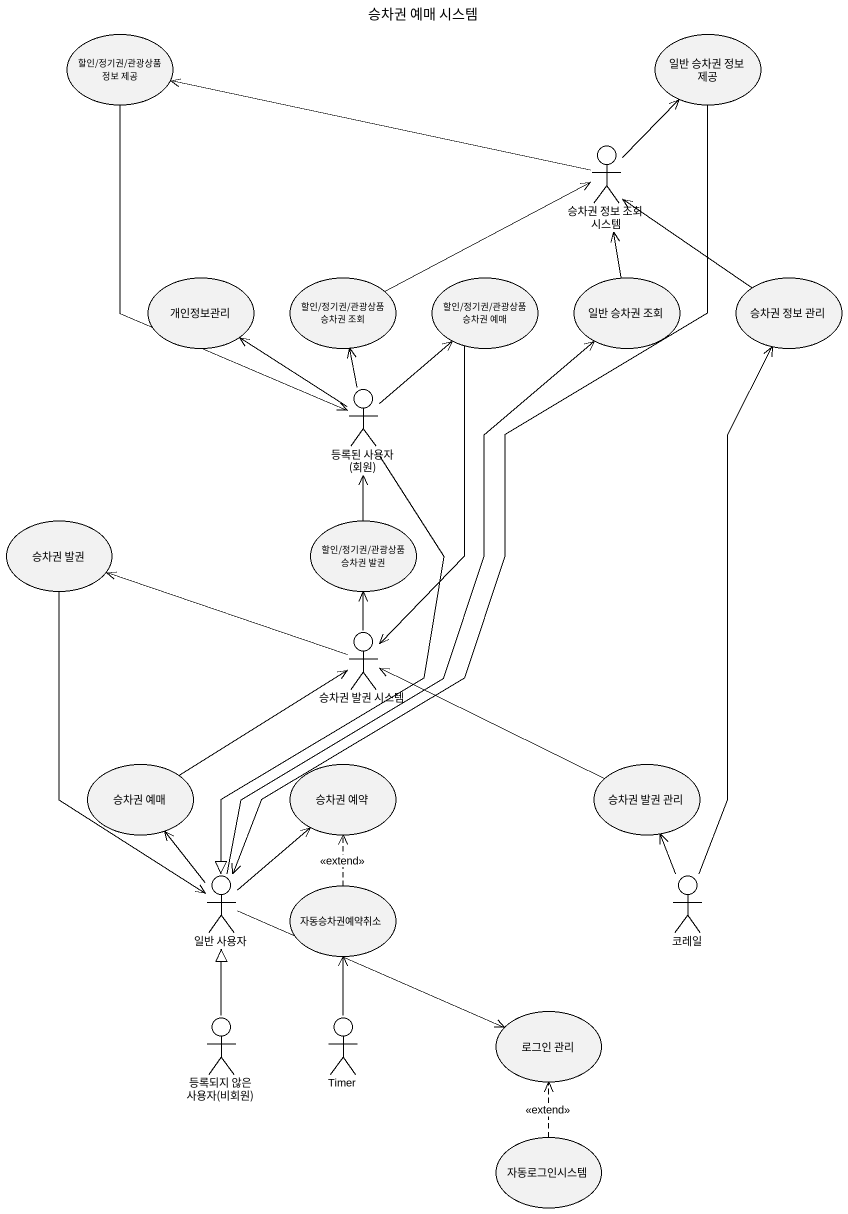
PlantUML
@startuml
title 승차권 예매 시스템
usecase "할인/정기권/관광상품 정보 제공" as 할인_정기권_관광상품_정보_제공
usecase "일반 승차권 정보 제공" as 일반_승차권_정보_제공
actor "승차권 정보 조회 시스템" as 승차권_정보_조회_시스템
usecase 개인정보관리
usecase "할인/정기권/관광상품 승차권 조회" as 할인_정기권_관광상품_승차권_조회
usecase "할인/정기권/관광상품 승차권 예매" as 할인_정기권_관광상품_승차권_예매
usecase "일반 승차권 조회" as 일반_승차권_조회
usecase "승차권 정보 관리" as 승차권_정보_관리
actor "등록된 사용자 (회원)" as 등록된_사용자_회원
usecase "승차권 발권" as 승차권_발권
usecase "할인/정기권/관광상품 승차권 발권" as 할인_정기권_관광상품_승차권_발권
actor "승차권 발권 시스템" as 승차권_발권_시스템
usecase "승차권 예매" as 승차권_예매
usecase "승차권 예약" as 승차권_예약
usecase "승차권 발권 관리" as 승차권_발권_관리
actor "일반 사용자" as 일반_사용자
usecase 자동승차권예약취소
actor 코레일
actor "등록되지 않은 사용자(비회원)" as 등록되지_않은_사용자_비회원
actor Timer
usecase "로그인 관리" as 로그인_관리
usecase 자동로그인시스템
할인_정기권_관광상품_정보_제공 --> 등록된_사용자_회원
일반_승차권_정보_제공 --> 일반_사용자
승차권_정보_조회_시스템 -left-> 할인_정기권_관광상품_정보_제공
승차권_정보_조회_시스템 -up-> 일반_승차권_정보_제공
할인_정기권_관광상품_승차권_조회 -right-> 승차권_정보_조회_시스템
할인_정기권_관광상품_승차권_예매 --> 승차권_발권_시스템
일반_승차권_조회 -up-> 승차권_정보_조회_시스템
승차권_정보_관리 -up-> 승차권_정보_조회_시스템
등록된_사용자_회원 -up-> 개인정보관리
등록된_사용자_회원 -up-> 할인_정기권_관광상품_승차권_조회
등록된_사용자_회원 -up-> 할인_정기권_관광상품_승차권_예매
등록된_사용자_회원 --|> 일반_사용자
승차권_발권 --> 일반_사용자
할인_정기권_관광상품_승차권_발권 -up-> 등록된_사용자_회원
승차권_발권_시스템 -left-> 승차권_발권
승차권_발권_시스템 -up-> 할인_정기권_관광상품_승차권_발권
승차권_예매 -right-> 승차권_발권_시스템
승차권_발권_관리 -left-> 승차권_발권_시스템
일반_사용자 -up-> 일반_승차권_조회
일반_사용자 -up-> 승차권_예매
일반_사용자 -up-> 승차권_예약
일반_사용자 -right-> 로그인_관리
자동승차권예약취소 .up.> 승차권_예약 : <<extend>>
코레일 -up-> 승차권_정보_관리
코레일 -up-> 승차권_발권_관리
등록되지_않은_사용자_비회원 -up-|> 일반_사용자
Timer -up-> 자동승차권예약취소
자동로그인시스템 .up.> 로그인_관리 : <<extend>>
@enduml
